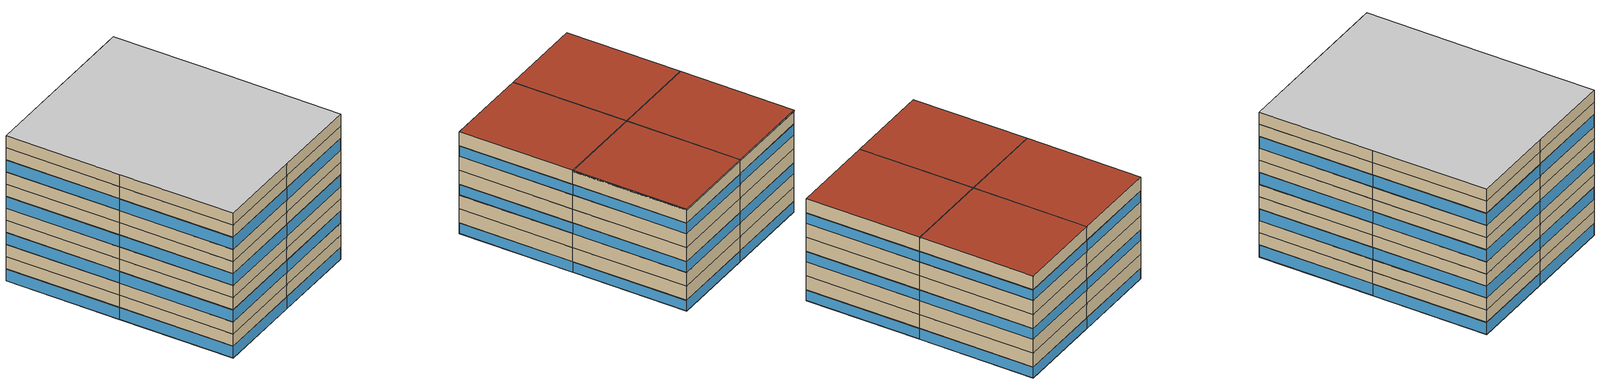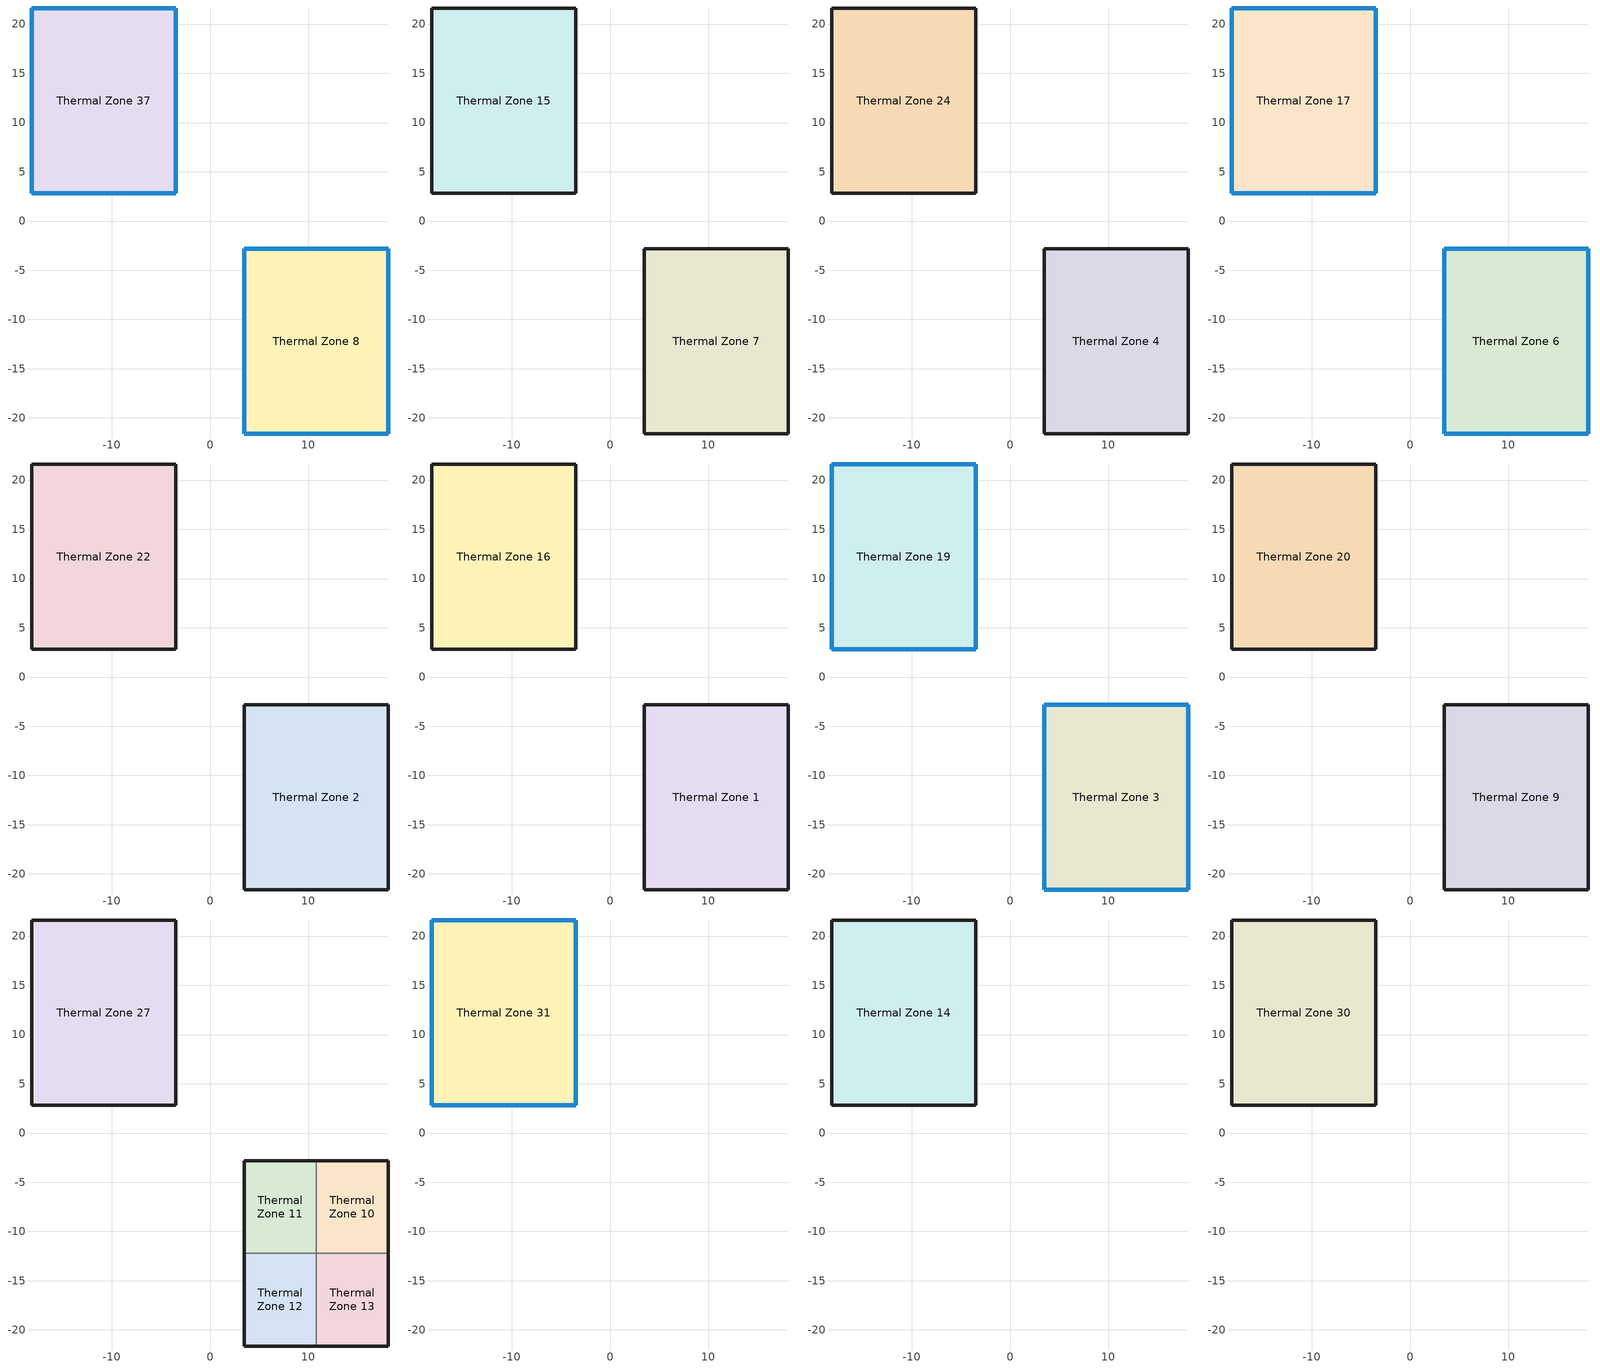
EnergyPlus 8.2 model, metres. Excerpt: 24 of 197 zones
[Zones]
Thermal Zone 37
 floor to Thermal Zone 29 (ASHRAE 90.1-2004 ExtWall Mass ClimateZone 6 Reversed): -18.09,21.63 -10.77,21.63 -3.46,21.63 -3.46,12.22 -3.46,2.81 -10.77,2.81 -18.09,2.81 -18.09,12.22 z1.03
 wall outside (ASHRAE 90.1-2004 ExtWall Mass ClimateZone 6): -10.77,21.63 -18.09,21.63 -18.09,12.22 -18.09,2.81 -10.77,2.81 -3.46,2.81 -3.46,12.22 -3.46,21.63 -10.77,21.63 z1.03:2.07
 window (ASHRAE 90.1-2004 ExtWindow ClimateZone 4-6): -10.8,21.63 -18.06,21.63 / -3.49,21.63 -10.75,21.63 / -3.46,12.25 -3.46,21.6 / -3.46,2.84 -3.46,12.19 / -10.75,2.81 -3.49,2.81 / -18.06,2.81 -10.8,2.81 / -18.09,12.19 -18.09,2.84 / -18.09,21.6 -18.09,12.25 z1.05:2.04
Thermal Zone 8
 floor to Thermal Zone 5 (ASHRAE 90.1-2004 ExtWall Mass ClimateZone 6 Reversed): 3.46,-2.81 10.78,-2.81 18.09,-2.81 18.09,-12.22 18.09,-21.63 10.78,-21.63 3.46,-21.63 3.46,-12.22 z1.19
 wall outside (ASHRAE 90.1-2004 ExtWall Mass ClimateZone 6): 10.78,-2.81 3.46,-2.81 3.46,-12.22 3.46,-21.63 10.78,-21.63 18.09,-21.63 18.09,-12.22 18.09,-2.81 10.78,-2.81 z1.19:2.11
 window (ASHRAE 90.1-2004 ExtWindow ClimateZone 4-6): 10.75,-2.81 3.49,-2.81 / 18.06,-2.81 10.8,-2.81 / 18.09,-12.19 18.09,-2.84 / 18.09,-21.6 18.09,-12.25 / 10.8,-21.63 18.06,-21.63 / 3.49,-21.63 10.75,-21.63 / 3.46,-12.25 3.46,-21.6 / 3.46,-2.84 3.46,-12.19 z1.21:2.08
Thermal Zone 15
 floor to Thermal Zone 37 (ASHRAE 90.1-2004 ExtWall Mass ClimateZone 6 Reversed): -18.09,21.63 -10.77,21.63 -3.46,21.63 -3.46,12.22 -3.46,2.81 -10.77,2.81 -18.09,2.81 -18.09,12.22 z2.07
 wall outside (ASHRAE 90.1-2004 ExtWall Mass ClimateZone 6): -10.77,21.63 -18.09,21.63 -18.09,12.22 -18.09,2.81 -10.77,2.81 -3.46,2.81 -3.46,12.22 -3.46,21.63 -10.77,21.63 z2.07:3.1
Thermal Zone 7
 floor to Thermal Zone 8 (ASHRAE 90.1-2004 ExtWall Mass ClimateZone 6 Reversed): 3.46,-2.81 10.78,-2.81 18.09,-2.81 18.09,-12.22 18.09,-21.63 10.78,-21.63 3.46,-21.63 3.46,-12.22 z2.11
 wall outside (ASHRAE 90.1-2004 ExtWall Mass ClimateZone 6): 10.78,-2.81 3.46,-2.81 3.46,-12.22 3.46,-21.63 10.78,-21.63 18.09,-21.63 18.09,-12.22 18.09,-2.81 10.78,-2.81 z2.11:3.3
Thermal Zone 24
 floor to Thermal Zone 15 (ASHRAE 90.1-2004 ExtWall Mass ClimateZone 6 Reversed): -18.09,21.63 -10.77,21.63 -3.46,21.63 -3.46,12.22 -3.46,2.81 -10.77,2.81 -18.09,2.81 -18.09,12.22 z3.1
 wall outside (ASHRAE 90.1-2004 ExtWall Mass ClimateZone 6): -10.77,21.63 -18.09,21.63 -18.09,12.22 -18.09,2.81 -10.77,2.81 -3.46,2.81 -3.46,12.22 -3.46,21.63 -10.77,21.63 z3.1:4.13
Thermal Zone 4
 floor to Thermal Zone 7 (ASHRAE 90.1-2004 ExtWall Mass ClimateZone 6 Reversed): 3.46,-2.81 10.78,-2.81 18.09,-2.81 18.09,-12.22 18.09,-21.63 10.78,-21.63 3.46,-21.63 3.46,-12.22 z3.3
 wall outside (ASHRAE 90.1-2004 ExtWall Mass ClimateZone 6): 10.78,-2.81 3.46,-2.81 3.46,-12.22 3.46,-21.63 10.78,-21.63 18.09,-21.63 18.09,-12.22 18.09,-2.81 10.78,-2.81 z3.3:4.49
Thermal Zone 17
 floor to Thermal Zone 24 (ASHRAE 90.1-2004 ExtWall Mass ClimateZone 6 Reversed): -18.09,21.63 -10.77,21.63 -3.46,21.63 -3.46,12.22 -3.46,2.81 -10.77,2.81 -18.09,2.81 -18.09,12.22 z4.13
 wall outside (ASHRAE 90.1-2004 ExtWall Mass ClimateZone 6): -10.77,21.63 -18.09,21.63 -18.09,12.22 -18.09,2.81 -10.77,2.81 -3.46,2.81 -3.46,12.22 -3.46,21.63 -10.77,21.63 z4.13:5.17
 window (ASHRAE 90.1-2004 ExtWindow ClimateZone 4-6): -10.8,21.63 -18.06,21.63 / -3.49,21.63 -10.75,21.63 / -3.46,12.25 -3.46,21.6 / -3.46,2.84 -3.46,12.19 / -10.75,2.81 -3.49,2.81 / -18.06,2.81 -10.8,2.81 / -18.09,12.19 -18.09,2.84 / -18.09,21.6 -18.09,12.25 z4.15:5.14
Thermal Zone 6
 floor to Thermal Zone 4 (ASHRAE 90.1-2004 ExtWall Mass ClimateZone 6 Reversed): 3.46,-2.81 10.78,-2.81 18.09,-2.81 18.09,-12.22 18.09,-21.63 10.78,-21.63 3.46,-21.63 3.46,-12.22 z4.49
 wall outside (ASHRAE 90.1-2004 ExtWall Mass ClimateZone 6): 10.78,-2.81 3.46,-2.81 3.46,-12.22 3.46,-21.63 10.78,-21.63 18.09,-21.63 18.09,-12.22 18.09,-2.81 10.78,-2.81 z4.49:5.41
 window (ASHRAE 90.1-2004 ExtWindow ClimateZone 4-6): 10.75,-2.81 3.49,-2.81 / 18.06,-2.81 10.8,-2.81 / 18.09,-12.19 18.09,-2.84 / 18.09,-21.6 18.09,-12.25 / 10.8,-21.63 18.06,-21.63 / 3.49,-21.63 10.75,-21.63 / 3.46,-12.25 3.46,-21.6 / 3.46,-2.84 3.46,-12.19 z4.51:5.38
Thermal Zone 2
 floor to Thermal Zone 6 (ASHRAE 90.1-2004 ExtWall Mass ClimateZone 6 Reversed): 3.46,-2.81 10.78,-2.81 18.09,-2.81 18.09,-12.22 18.09,-21.63 10.78,-21.63 3.46,-21.63 3.46,-12.22 z5.41
 wall outside (ASHRAE 90.1-2004 ExtWall Mass ClimateZone 6): 10.78,-2.81 3.46,-2.81 3.46,-12.22 3.46,-21.63 10.78,-21.63 18.09,-21.63 18.09,-12.22 18.09,-2.81 10.78,-2.81 z5.41:6.6
Thermal Zone 22
 floor to Thermal Zone 17 (ASHRAE 90.1-2004 ExtWall Mass ClimateZone 6 Reversed): -18.09,21.63 -10.77,21.63 -3.46,21.63 -3.46,12.22 -3.46,2.81 -10.77,2.81 -18.09,2.81 -18.09,12.22 z5.17
 wall outside (ASHRAE 90.1-2004 ExtWall Mass ClimateZone 6): -10.77,21.63 -18.09,21.63 -18.09,12.22 -18.09,2.81 -10.77,2.81 -3.46,2.81 -3.46,12.22 -3.46,21.63 -10.77,21.63 z5.17:6.2
Thermal Zone 1
 floor to Thermal Zone 2 (ASHRAE 90.1-2004 ExtWall Mass ClimateZone 6 Reversed): 3.46,-2.81 10.78,-2.81 18.09,-2.81 18.09,-12.22 18.09,-21.63 10.78,-21.63 3.46,-21.63 3.46,-12.22 z6.6
 wall outside (ASHRAE 90.1-2004 ExtWall Mass ClimateZone 6): 10.78,-2.81 3.46,-2.81 3.46,-12.22 3.46,-21.63 10.78,-21.63 18.09,-21.63 18.09,-12.22 18.09,-2.81 10.78,-2.81 z6.6:7.79
Thermal Zone 16
 floor to Thermal Zone 22 (ASHRAE 90.1-2004 ExtWall Mass ClimateZone 6 Reversed): -18.09,21.63 -10.77,21.63 -3.46,21.63 -3.46,12.22 -3.46,2.81 -10.77,2.81 -18.09,2.81 -18.09,12.22 z6.2
 wall outside (ASHRAE 90.1-2004 ExtWall Mass ClimateZone 6): -10.77,21.63 -18.09,21.63 -18.09,12.22 -18.09,2.81 -10.77,2.81 -3.46,2.81 -3.46,12.22 -3.46,21.63 -10.77,21.63 z6.2:7.23
Thermal Zone 19
 floor to Thermal Zone 16 (ASHRAE 90.1-2004 ExtWall Mass ClimateZone 6 Reversed): -18.09,21.63 -10.77,21.63 -3.46,21.63 -3.46,12.22 -3.46,2.81 -10.77,2.81 -18.09,2.81 -18.09,12.22 z7.23
 wall outside (ASHRAE 90.1-2004 ExtWall Mass ClimateZone 6): -10.77,21.63 -18.09,21.63 -18.09,12.22 -18.09,2.81 -10.77,2.81 -3.46,2.81 -3.46,12.22 -3.46,21.63 -10.77,21.63 z7.23:8.27
 window (ASHRAE 90.1-2004 ExtWindow ClimateZone 4-6): -10.8,21.63 -18.06,21.63 / -3.49,21.63 -10.75,21.63 / -3.46,12.25 -3.46,21.6 / -3.46,2.84 -3.46,12.19 / -10.75,2.81 -3.49,2.81 / -18.06,2.81 -10.8,2.81 / -18.09,12.19 -18.09,2.84 / -18.09,21.6 -18.09,12.25 z7.25:8.24
Thermal Zone 3
 floor to Thermal Zone 1 (ASHRAE 90.1-2004 ExtWall Mass ClimateZone 6 Reversed): 3.46,-2.81 10.78,-2.81 18.09,-2.81 18.09,-12.22 18.09,-21.63 10.78,-21.63 3.46,-21.63 3.46,-12.22 z7.79
 wall outside (ASHRAE 90.1-2004 ExtWall Mass ClimateZone 6): 10.78,-2.81 3.46,-2.81 3.46,-12.22 3.46,-21.63 10.78,-21.63 18.09,-21.63 18.09,-12.22 18.09,-2.81 10.78,-2.81 z7.79:8.71
 window (ASHRAE 90.1-2004 ExtWindow ClimateZone 4-6): 10.75,-2.81 3.49,-2.81 / 18.06,-2.81 10.8,-2.81 / 18.09,-12.19 18.09,-2.84 / 18.09,-21.6 18.09,-12.25 / 10.8,-21.63 18.06,-21.63 / 3.49,-21.63 10.75,-21.63 / 3.46,-12.25 3.46,-21.6 / 3.46,-2.84 3.46,-12.19 z7.81:8.68
Thermal Zone 20
 floor to Thermal Zone 19 (ASHRAE 90.1-2004 ExtWall Mass ClimateZone 6 Reversed): -18.09,21.63 -10.77,21.63 -3.46,21.63 -3.46,12.22 -3.46,2.81 -10.77,2.81 -18.09,2.81 -18.09,12.22 z8.27
 wall outside (ASHRAE 90.1-2004 ExtWall Mass ClimateZone 6): -10.77,21.63 -18.09,21.63 -18.09,12.22 -18.09,2.81 -10.77,2.81 -3.46,2.81 -3.46,12.22 -3.46,21.63 -10.77,21.63 z8.27:9.3
Thermal Zone 9
 floor to Thermal Zone 3 (ASHRAE 90.1-2004 ExtWall Mass ClimateZone 6 Reversed): 3.46,-2.81 10.78,-2.81 18.09,-2.81 18.09,-12.22 18.09,-21.63 10.78,-21.63 3.46,-21.63 3.46,-12.22 z8.71
 wall outside (ASHRAE 90.1-2004 ExtWall Mass ClimateZone 6): 10.78,-2.81 3.46,-2.81 3.46,-12.22 3.46,-21.63 10.78,-21.63 18.09,-21.63 18.09,-12.22 18.09,-2.81 10.78,-2.81 z8.71:9.9
 roof outside (ASHRAE 90.1-2004 ExtWall Mass ClimateZone 6): 3.46,-12.22 3.46,-21.63 10.78,-21.63 18.09,-21.63 18.09,-12.22 18.09,-2.81 10.78,-2.81 3.46,-2.81 z9.9
Thermal Zone 10
 floor ground (ASHRAE 90.1-2004 ExtWall Mass ClimateZone 6): 10.78,-2.81 18.09,-2.81 18.09,-12.22 10.78,-12.22 z9.8
 wall outside (ASHRAE 90.1-2004 ExtWall Mass ClimateZone 6): 18.09,-12.22 18.09,-2.81 10.78,-2.81 z9.8:9.9
 wall to Thermal Zone 13 (ASHRAE 90.1-2004 ExtWall Mass ClimateZone 6): 10.78,-12.22 18.09,-12.22 z9.8:9.9
 wall to Thermal Zone 11 (ASHRAE 90.1-2004 ExtWall Mass ClimateZone 6): 10.78,-2.81 10.78,-12.22 z9.8:9.9
 roof outside (ASHRAE 90.1-2004 ExtWall Mass ClimateZone 6): 10.78,-12.22 18.09,-12.22 18.09,-2.81 10.78,-2.81 z9.9
Thermal Zone 11
 floor ground (ASHRAE 90.1-2004 ExtWall Mass ClimateZone 6): 3.46,-2.81 10.78,-2.81 10.78,-12.22 3.46,-12.22 z9.8
 wall outside (ASHRAE 90.1-2004 ExtWall Mass ClimateZone 6): 10.78,-2.81 3.46,-2.81 3.46,-12.22 z9.8:9.9
 wall to Thermal Zone 12 (ASHRAE 90.1-2004 ExtWall Mass ClimateZone 6 Reversed): 3.46,-12.22 10.78,-12.22 z9.8:9.9
 roof outside (ASHRAE 90.1-2004 ExtWall Mass ClimateZone 6): 3.46,-12.22 10.78,-12.22 10.78,-2.81 3.46,-2.81 z9.9
Thermal Zone 12
 floor ground (ASHRAE 90.1-2004 ExtWall Mass ClimateZone 6): 3.46,-12.22 10.78,-12.22 10.78,-21.63 3.46,-21.63 z9.8
 wall outside (ASHRAE 90.1-2004 ExtWall Mass ClimateZone 6): 3.46,-12.22 3.46,-21.63 10.78,-21.63 z9.8:9.9
 wall to Thermal Zone 13 (ASHRAE 90.1-2004 ExtWall Mass ClimateZone 6): 10.78,-21.63 10.78,-12.22 z9.8:9.9
 roof outside (ASHRAE 90.1-2004 ExtWall Mass ClimateZone 6): 3.46,-21.63 10.78,-21.63 10.78,-12.22 3.46,-12.22 z9.9
Thermal Zone 13
 floor ground (ASHRAE 90.1-2004 ExtWall Mass ClimateZone 6): 10.78,-12.22 18.09,-12.22 18.09,-21.63 10.78,-21.63 z9.8
 wall outside (ASHRAE 90.1-2004 ExtWall Mass ClimateZone 6): 10.78,-21.63 18.09,-21.63 18.09,-12.22 z9.8:9.9
 roof outside (ASHRAE 90.1-2004 ExtWall Mass ClimateZone 6): 10.78,-21.63 18.09,-21.63 18.09,-12.22 10.78,-12.22 z9.9
Thermal Zone 27
 floor to Thermal Zone 20 (ASHRAE 90.1-2004 ExtWall Mass ClimateZone 6 Reversed): -18.09,21.63 -10.77,21.63 -3.46,21.63 -3.46,12.22 -3.46,2.81 -10.77,2.81 -18.09,2.81 -18.09,12.22 z9.3
 wall outside (ASHRAE 90.1-2004 ExtWall Mass ClimateZone 6): -10.77,21.63 -18.09,21.63 -18.09,12.22 -18.09,2.81 -10.77,2.81 -3.46,2.81 -3.46,12.22 -3.46,21.63 -10.77,21.63 z9.3:10.33
Thermal Zone 31
 floor to Thermal Zone 27 (ASHRAE 90.1-2004 ExtWall Mass ClimateZone 6 Reversed): -18.09,21.63 -10.77,21.63 -3.46,21.63 -3.46,12.22 -3.46,2.81 -10.77,2.81 -18.09,2.81 -18.09,12.22 z10.33
 wall outside (ASHRAE 90.1-2004 ExtWall Mass ClimateZone 6): -10.77,21.63 -18.09,21.63 -18.09,12.22 -18.09,2.81 -10.77,2.81 -3.46,2.81 -3.46,12.22 -3.46,21.63 -10.77,21.63 z10.33:11.37
 window (ASHRAE 90.1-2004 ExtWindow ClimateZone 4-6): -10.8,21.63 -18.06,21.63 / -3.49,21.63 -10.75,21.63 / -3.46,12.25 -3.46,21.6 / -3.46,2.84 -3.46,12.19 / -10.75,2.81 -3.49,2.81 / -18.06,2.81 -10.8,2.81 / -18.09,12.19 -18.09,2.84 / -18.09,21.6 -18.09,12.25 z10.35:11.34
Thermal Zone 14
 floor to Thermal Zone 31 (ASHRAE 90.1-2004 ExtWall Mass ClimateZone 6 Reversed): -18.09,21.63 -10.77,21.63 -3.46,21.63 -3.46,12.22 -3.46,2.81 -10.77,2.81 -18.09,2.81 -18.09,12.22 z11.37
 wall outside (ASHRAE 90.1-2004 ExtWall Mass ClimateZone 6): -10.77,21.63 -18.09,21.63 -18.09,12.22 -18.09,2.81 -10.77,2.81 -3.46,2.81 -3.46,12.22 -3.46,21.63 -10.77,21.63 z11.37:12.4
Thermal Zone 30
 floor to Thermal Zone 14 (ASHRAE 90.1-2004 ExtWall Mass ClimateZone 6 Reversed): -18.09,21.63 -10.77,21.63 -3.46,21.63 -3.46,12.22 -3.46,2.81 -10.77,2.81 -18.09,2.81 -18.09,12.22 z12.4
 wall outside (ASHRAE 90.1-2004 ExtWall Mass ClimateZone 6): -10.77,21.63 -18.09,21.63 -18.09,12.22 -18.09,2.81 -10.77,2.81 -3.46,2.81 -3.46,12.22 -3.46,21.63 -10.77,21.63 z12.4:13.43
 ceiling to Thermal Zone 23 (ASHRAE 90.1-2004 ExtWall Mass ClimateZone 6): -18.09,12.22 -18.09,2.81 -10.77,2.81 -3.46,2.81 -3.46,12.22 -3.46,21.63 -10.77,21.63 -18.09,21.63 z13.43
[Building]
Building 1: North Axis {deg}=0; Solar Distribution=FullExteriorWithReflections
[Material] Thermal Absorptance=0.9
Name | Roughness | Thickness {m} | Conductivity {W/m-K} | Density {kg/m3} | Specific Heat {J/kg-K} | Solar Absorptance | Visible Absorptance
1/2IN Gypsum | Smooth | 0.0127 | 0.16 | 784.9 | 830 | 0.4 | 0.4
1IN Stucco | Smooth | 0.0253 | 0.6918 | 1858 | 837 | 0.92 | 0.92
8IN CONCRETE HW RefBldg | Rough | 0.2032 | 1.311 | 2240 | 836.8 | 0.7 | 0.7
Mass NonRes Wall Insulation-1.69 | MediumRough | 0.0623673 | 0.049 | 265 | 836.8 | 0.7 | 0.7
[WindowMaterial:SimpleGlazingSystem]
Fixed Window 3.24/0.39/0.31: U-Factor {W/m2-K}=3.23646; Solar Heat Gain Coefficient=0.39; Visible Transmittance=0.31
[Construction]
ASHRAE 90.1-2004 ExtWall Mass ClimateZone 6: 1IN Stucco, 8IN CONCRETE HW RefBldg, Mass NonRes Wall Insulation-1.69, 1/2IN Gypsum
ASHRAE 90.1-2004 ExtWall Mass ClimateZone 6 Reversed: 1/2IN Gypsum, Mass NonRes Wall Insulation-1.69, 8IN CONCRETE HW RefBldg, 1IN Stucco
ASHRAE 90.1-2004 ExtWindow ClimateZone 4-6: Fixed Window 3.24/0.39/0.31
[Zone]
Thermal Zone 1; Thermal Zone 10; Thermal Zone 11; Thermal Zone 12; Thermal Zone 13; Thermal Zone 14; Thermal Zone 15; Thermal Zone 16; Thermal Zone 17; Thermal Zone 19; Thermal Zone 2; Thermal Zone 20; Thermal Zone 22; Thermal Zone 24; Thermal Zone 27; Thermal Zone 3; Thermal Zone 30; Thermal Zone 31; Thermal Zone 37; Thermal Zone 4; Thermal Zone 6; Thermal Zone 7; Thermal Zone 8; Thermal Zone 9
